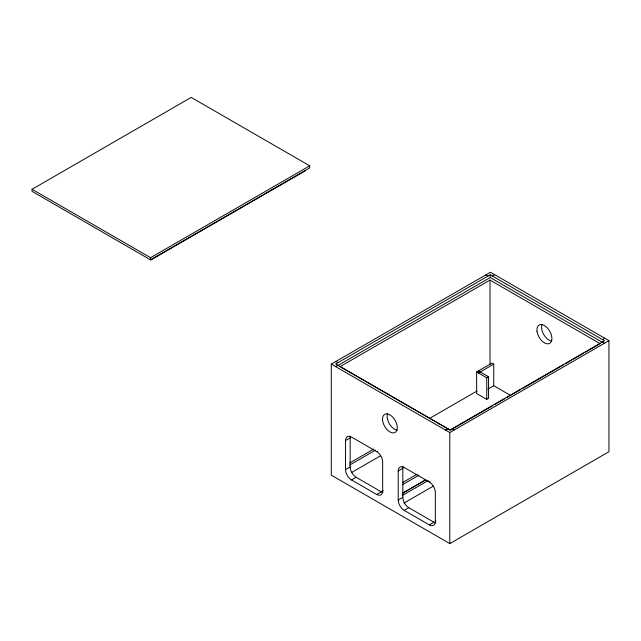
<?xml version="1.0" encoding="UTF-8"?>
<svg xmlns="http://www.w3.org/2000/svg" width="641" height="641" viewBox="0 0 641 641"><rect width="100%" height="100%" fill="white"/><g stroke="black" fill="none" stroke-linecap="round" stroke-linejoin="round"><path stroke-width="0.96" d="M305.316 170.786L150.787 260.006L32.05 191.355L32.05 189.279L191.202 97.4L309.715 165.827L309.715 167.902L150.571 259.781L150.571 257.706L309.715 165.827M331.285 364.112L490.429 272.233L608.95 340.659L608.95 451.721L449.798 543.6L331.285 475.173L331.285 364.112L449.798 432.539L608.95 340.659M490.213 274.773L335.684 363.992L450.022 429.999L604.543 340.78L490.213 274.773L490.213 277.537L337.414 365.755M335.467 366.532L337.783 365.202M492.304 275.983L494.62 274.652M600.136 343.672L489.996 280.085L340.091 366.628L450.238 430.215L492.697 405.705M382.957 492.512A8.461 4.888 60 0 1 381.315 491.823L376.692 494.491L351.524 479.965A8.461 4.888 60 0 1 345.539 469.605L345.539 440.551L350.162 437.875A8.461 4.888 60 0 1 350.395 436.112M478.434 370.899L488.554 376.74L488.554 398.333L486.759 399.367L476.64 393.526L476.64 371.932L491.968 363.086L493.762 364.128L493.762 385.714L510.204 395.209M478.434 372.974L493.762 364.128M476.64 371.932L486.759 377.773L488.554 376.74M349.585 463.042L373.727 449.109M429.342 418.557L477 391.042M349.657 465.078L375.522 450.142M345.539 469.605L350.162 466.936L350.162 437.875M345.539 440.551A8.461 4.888 60 0 1 351.524 437.09L376.692 451.617L377.269 451.288M487.841 389.135L493.762 385.714M351.38 472.617L380.69 455.695M351.524 479.965L356.148 477.297L381.315 491.823M445.615 430.119L447.923 428.789M602.452 339.578L604.759 338.24M494.427 404.703L504.828 398.702M506.558 397.7L520.42 389.696M522.151 388.694L563.743 364.681M565.474 363.687L571.54 360.178M573.278 359.184L583.671 353.175M585.409 352.181L599.271 344.177M435.624 522.912A8.461 4.888 60 0 1 433.973 522.231L429.35 524.899L404.191 510.372A8.461 4.888 60 0 1 398.205 500.004L398.205 470.951L402.828 468.283A8.461 4.888 60 0 1 403.061 466.52M376.692 494.491A8.461 4.888 60 0 0 382.669 491.038L383.254 490.71M402.468 482.625L417.123 474.164M402.532 484.652L418.918 475.197M402.532 493.193L425.816 479.756M402.252 493.45L425.528 480.013M402.316 495.485L428.18 480.55M398.205 500.004L402.828 497.336L402.828 468.283M398.205 470.951A8.461 4.888 60 0 1 404.191 467.497L429.35 482.024L429.935 481.695M404.046 503.025L433.356 486.102M404.191 510.372L408.814 507.704L433.973 522.231M429.35 524.899A8.461 4.888 60 0 0 435.335 521.445L435.912 521.109M485.806 274.901L487.897 276.111M602.228 342.118L604.327 343.328M490.213 277.537L602.812 342.55M335.908 361.444L337.999 362.654M452.33 428.661L454.429 429.871M32.05 189.279L150.571 257.706M489.996 280.085L489.996 364.641M486.759 377.773L486.759 399.367M449.798 432.539L449.798 543.6M435.335 521.445L435.335 492.392A8.461 4.888 60 0 0 429.35 482.024M382.669 491.038L382.669 461.985A8.461 4.888 60 0 0 376.692 451.617M356.148 477.297A8.461 4.888 60 0 1 350.162 466.936M408.814 507.704A8.461 4.888 60 0 1 402.828 497.336M551.797 341.14A10.576 6.106 60 0 1 543.752 334.578A10.576 6.106 60 0 1 542.086 324.322M397.236 430.215A10.424 6.017 60 0 1 389.303 423.741A10.424 6.017 60 0 1 387.669 413.645M537.03 331.285A10.576 6.106 60 0 0 549.137 343.616A10.576 6.106 60 0 0 547.093 327.663A10.576 6.106 60 0 0 537.03 331.285M382.613 420.544A10.424 6.017 60 0 0 394.544 432.699A10.424 6.017 60 0 0 392.532 416.971A10.424 6.017 60 0 0 382.613 420.544"/></g></svg>
